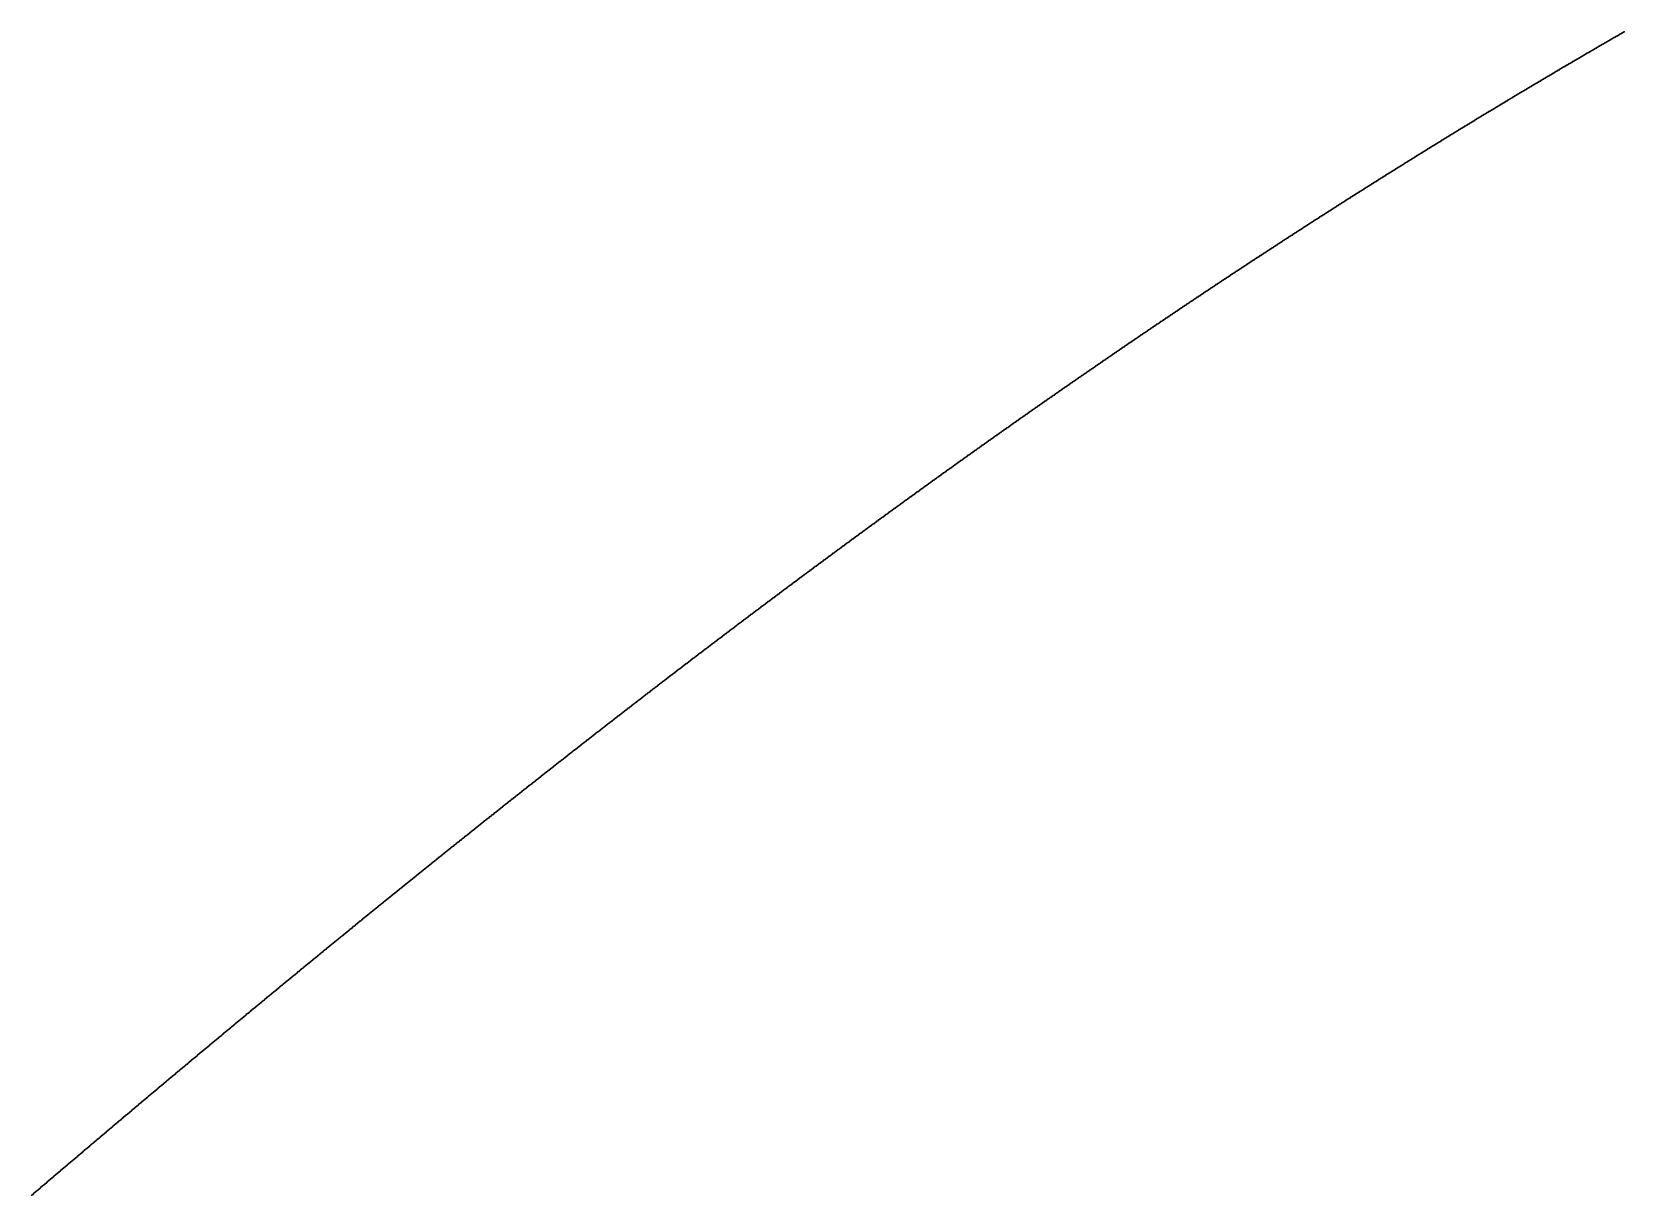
# Model space of a CAD drawing. Header units: metres. Extents: x 0 to 360, y 0 to 49.
# Drawn here: x 78.76 to 90, y 35.45 to 43.66 of the extents above; entities that cross this region are included whole.
import ezdxf

# ---------------------------------------------------------------- set-up
doc = ezdxf.new("R2010")
doc.units = ezdxf.units.M

msp = doc.modelspace()

# ---------------------------------------------------------------- linework, layer by layer
for p in [(89.925, 43.613), (89.931, 43.616), (89.936, 43.619), (89.942, 43.623), (89.948, 43.626), (89.954, 43.629), (89.96, 43.633), (89.966, 43.636), (89.971, 43.64), (89.977, 43.643), (89.983, 43.646), (89.989, 43.65), (89.995, 43.653), (90, 43.656), (89.727, 43.498), (89.733, 43.501), (89.738, 43.505), (89.744, 43.508), (89.75, 43.511), (89.756, 43.515), (89.762, 43.518), (89.768, 43.522), (89.773, 43.525), (89.779, 43.528), (89.785, 43.532), (89.791, 43.535), (89.797, 43.538), (89.802, 43.542), (89.808, 43.545), (89.814, 43.549), (89.82, 43.552), (89.826, 43.555), (89.832, 43.559), (89.837, 43.562), (89.843, 43.566), (89.849, 43.569), (89.855, 43.572), (89.861, 43.576), (89.867, 43.579), (89.872, 43.582), (89.878, 43.586), (89.884, 43.589), (89.89, 43.592), (89.896, 43.596), (89.901, 43.599), (89.907, 43.603), (89.913, 43.606), (89.919, 43.609), (89.535, 43.385), (89.541, 43.388), (89.546, 43.392), (89.552, 43.395), (89.558, 43.399), (89.564, 43.402), (89.57, 43.406), (89.575, 43.409), (89.581, 43.412), (89.587, 43.416), (89.593, 43.419), (89.599, 43.423), (89.605, 43.426), (89.61, 43.43), (89.616, 43.433), (89.622, 43.436), (89.628, 43.44), (89.634, 43.443), (89.639, 43.447), (89.645, 43.45), (89.651, 43.453), (89.657, 43.457), (89.663, 43.46), (89.669, 43.464), (89.674, 43.467), (89.68, 43.471), (89.686, 43.474), (89.692, 43.477), (89.698, 43.481), (89.704, 43.484), (89.709, 43.488), (89.715, 43.491), (89.721, 43.494), (89.348, 43.275), (89.354, 43.278), (89.36, 43.282), (89.366, 43.285), (89.372, 43.289), (89.378, 43.292), (89.383, 43.295), (89.389, 43.299), (89.395, 43.302), (89.401, 43.306), (89.407, 43.309), (89.412, 43.313), (89.418, 43.316), (89.424, 43.32), (89.43, 43.323), (89.436, 43.327), (89.442, 43.33), (89.447, 43.333), (89.453, 43.337), (89.459, 43.34), (89.465, 43.344), (89.471, 43.347), (89.476, 43.351), (89.482, 43.354), (89.488, 43.358), (89.494, 43.361), (89.5, 43.364), (89.506, 43.368), (89.511, 43.371), (89.517, 43.375), (89.523, 43.378), (89.529, 43.382), (89.162, 43.163), (89.168, 43.167), (89.174, 43.17), (89.18, 43.174), (89.185, 43.177), (89.191, 43.181), (89.197, 43.184), (89.203, 43.188), (89.209, 43.191), (89.215, 43.195), (89.22, 43.198), (89.226, 43.202), (89.232, 43.205), (89.238, 43.209), (89.244, 43.212), (89.249, 43.216), (89.255, 43.219), (89.261, 43.223), (89.267, 43.226), (89.273, 43.23), (89.279, 43.233), (89.284, 43.236), (89.29, 43.24), (89.296, 43.243), (89.302, 43.247), (89.308, 43.25), (89.314, 43.254), (89.319, 43.257), (89.325, 43.261), (89.331, 43.264), (89.337, 43.268), (89.343, 43.271), (88.976, 43.051), (88.982, 43.054), (88.988, 43.058), (88.993, 43.061), (88.999, 43.065), (89.005, 43.068), (89.011, 43.072), (89.017, 43.075), (89.023, 43.079), (89.028, 43.082), (89.034, 43.086), (89.04, 43.089), (89.046, 43.093), (89.052, 43.097), (89.057, 43.1), (89.063, 43.104), (89.069, 43.107), (89.075, 43.111), (89.081, 43.114), (89.087, 43.118), (89.092, 43.121), (89.098, 43.125), (89.104, 43.128), (89.11, 43.132), (89.116, 43.135), (89.121, 43.139), (89.127, 43.142), (89.133, 43.146), (89.139, 43.149), (89.145, 43.153), (89.151, 43.156), (89.156, 43.16), (88.79, 42.937), (88.796, 42.941), (88.801, 42.944), (88.807, 42.948), (88.813, 42.951), (88.819, 42.955), (88.825, 42.958), (88.831, 42.962), (88.836, 42.966), (88.842, 42.969), (88.848, 42.973), (88.854, 42.976), (88.86, 42.98), (88.865, 42.983), (88.871, 42.987), (88.877, 42.99), (88.883, 42.994), (88.889, 42.998), (88.895, 43.001), (88.9, 43.005), (88.906, 43.008), (88.912, 43.012), (88.918, 43.015), (88.924, 43.019), (88.929, 43.022), (88.935, 43.026), (88.941, 43.029), (88.947, 43.033), (88.953, 43.037), (88.959, 43.04), (88.964, 43.044), (88.97, 43.047), (88.609, 42.826), (88.615, 42.83), (88.621, 42.833), (88.627, 42.837), (88.633, 42.84), (88.639, 42.844), (88.644, 42.848), (88.65, 42.851), (88.656, 42.855), (88.662, 42.858), (88.668, 42.862), (88.673, 42.866), (88.679, 42.869), (88.685, 42.873), (88.691, 42.876), (88.697, 42.88), (88.703, 42.883), (88.708, 42.887), (88.714, 42.891), (88.72, 42.894), (88.726, 42.898), (88.732, 42.901), (88.737, 42.905), (88.743, 42.909), (88.749, 42.912), (88.755, 42.916), (88.761, 42.919), (88.767, 42.923), (88.772, 42.926), (88.778, 42.93), (88.784, 42.934), (88.429, 42.714), (88.435, 42.718), (88.441, 42.721), (88.447, 42.725), (88.452, 42.729), (88.458, 42.732), (88.464, 42.736), (88.47, 42.739), (88.476, 42.743), (88.481, 42.747), (88.487, 42.75), (88.493, 42.754), (88.499, 42.758), (88.505, 42.761), (88.511, 42.765), (88.516, 42.768), (88.522, 42.772), (88.528, 42.776), (88.534, 42.779), (88.54, 42.783), (88.545, 42.786), (88.551, 42.79), (88.557, 42.794), (88.563, 42.797), (88.569, 42.801), (88.575, 42.804), (88.58, 42.808), (88.586, 42.812), (88.592, 42.815), (88.598, 42.819), (88.604, 42.822), (88.249, 42.601), (88.255, 42.605), (88.26, 42.608), (88.266, 42.612), (88.272, 42.616), (88.278, 42.619), (88.284, 42.623), (88.29, 42.627), (88.295, 42.63), (88.301, 42.634), (88.307, 42.638), (88.313, 42.641), (88.319, 42.645), (88.324, 42.649), (88.33, 42.652), (88.336, 42.656), (88.342, 42.659), (88.348, 42.663), (88.354, 42.667), (88.359, 42.67), (88.365, 42.674), (88.371, 42.678), (88.377, 42.681), (88.383, 42.685), (88.388, 42.689), (88.394, 42.692), (88.4, 42.696), (88.406, 42.699), (88.412, 42.703), (88.418, 42.707), (88.423, 42.71), (88.069, 42.487), (88.074, 42.491), (88.08, 42.494), (88.086, 42.498), (88.092, 42.502), (88.098, 42.505), (88.103, 42.509), (88.109, 42.513), (88.115, 42.517), (88.121, 42.52), (88.127, 42.524), (88.132, 42.528), (88.138, 42.531), (88.144, 42.535), (88.15, 42.539), (88.156, 42.542), (88.162, 42.546), (88.167, 42.55), (88.173, 42.553), (88.179, 42.557), (88.185, 42.561), (88.191, 42.564), (88.196, 42.568), (88.202, 42.572), (88.208, 42.575), (88.214, 42.579), (88.22, 42.583), (88.226, 42.586), (88.231, 42.59), (88.237, 42.594), (88.243, 42.597), (87.894, 42.376), (87.9, 42.379), (87.906, 42.383), (87.912, 42.387), (87.917, 42.391), (87.923, 42.394), (87.929, 42.398), (87.935, 42.402), (87.941, 42.405), (87.946, 42.409), (87.952, 42.413), (87.958, 42.417), (87.964, 42.42), (87.97, 42.424), (87.975, 42.428), (87.981, 42.431), (87.987, 42.435), (87.993, 42.439), (87.999, 42.443), (88.005, 42.446), (88.01, 42.45), (88.016, 42.454), (88.022, 42.457), (88.028, 42.461), (88.034, 42.465), (88.039, 42.469), (88.045, 42.472), (88.051, 42.476), (88.057, 42.48), (88.063, 42.483), (87.72, 42.264), (87.725, 42.267), (87.731, 42.271), (87.737, 42.275), (87.743, 42.279), (87.749, 42.282), (87.755, 42.286), (87.76, 42.29), (87.766, 42.294), (87.772, 42.297), (87.778, 42.301), (87.784, 42.305), (87.789, 42.309), (87.795, 42.312), (87.801, 42.316), (87.807, 42.32), (87.813, 42.324), (87.818, 42.327), (87.824, 42.331), (87.83, 42.335), (87.836, 42.338), (87.842, 42.342), (87.848, 42.346), (87.853, 42.35), (87.859, 42.353), (87.865, 42.357), (87.871, 42.361), (87.877, 42.365), (87.882, 42.368), (87.888, 42.372), (87.545, 42.151), (87.551, 42.154), (87.557, 42.158), (87.563, 42.162), (87.568, 42.166), (87.574, 42.169), (87.58, 42.173), (87.586, 42.177), (87.592, 42.181), (87.598, 42.185), (87.603, 42.188), (87.609, 42.192), (87.615, 42.196), (87.621, 42.2), (87.627, 42.203), (87.632, 42.207), (87.638, 42.211), (87.644, 42.215), (87.65, 42.218), (87.656, 42.222), (87.661, 42.226), (87.667, 42.23), (87.673, 42.234), (87.679, 42.237), (87.685, 42.241), (87.691, 42.245), (87.696, 42.249), (87.702, 42.252), (87.708, 42.256), (87.714, 42.26), (87.371, 42.037), (87.377, 42.04), (87.382, 42.044), (87.388, 42.048), (87.394, 42.052), (87.4, 42.056), (87.406, 42.059), (87.411, 42.063), (87.417, 42.067), (87.423, 42.071), (87.429, 42.075), (87.435, 42.078), (87.441, 42.082), (87.446, 42.086), (87.452, 42.09), (87.458, 42.094), (87.464, 42.097), (87.47, 42.101), (87.475, 42.105), (87.481, 42.109), (87.487, 42.113), (87.493, 42.116), (87.499, 42.12), (87.504, 42.124), (87.51, 42.128), (87.516, 42.132), (87.522, 42.135), (87.528, 42.139), (87.534, 42.143), (87.539, 42.147), (87.202, 41.926), (87.208, 41.929), (87.214, 41.933), (87.22, 41.937), (87.225, 41.941), (87.231, 41.945), (87.237, 41.949), (87.243, 41.952), (87.249, 41.956), (87.254, 41.96), (87.26, 41.964), (87.266, 41.968), (87.272, 41.972), (87.278, 41.975), (87.284, 41.979), (87.289, 41.983), (87.295, 41.987), (87.301, 41.991), (87.307, 41.995), (87.313, 41.998), (87.318, 42.002), (87.324, 42.006), (87.33, 42.01), (87.336, 42.014), (87.342, 42.018), (87.348, 42.021), (87.353, 42.025), (87.359, 42.029), (87.365, 42.033), (87.034, 41.814), (87.039, 41.818), (87.045, 41.821), (87.051, 41.825), (87.057, 41.829), (87.063, 41.833), (87.068, 41.837), (87.074, 41.841), (87.08, 41.845), (87.086, 41.849), (87.092, 41.852), (87.098, 41.856), (87.103, 41.86), (87.109, 41.864), (87.115, 41.868), (87.121, 41.872), (87.127, 41.876), (87.132, 41.879), (87.138, 41.883), (87.144, 41.887), (87.15, 41.891), (87.156, 41.895), (87.161, 41.899), (87.167, 41.903), (87.173, 41.906), (87.179, 41.91), (87.185, 41.914), (87.191, 41.918), (87.196, 41.922), (86.865, 41.701), (86.871, 41.705), (86.877, 41.709), (86.882, 41.713), (86.888, 41.717), (86.894, 41.721), (86.9, 41.724), (86.906, 41.728), (86.912, 41.732), (86.917, 41.736), (86.923, 41.74), (86.929, 41.744), (86.935, 41.748), (86.941, 41.752), (86.946, 41.756), (86.952, 41.759), (86.958, 41.763), (86.964, 41.767), (86.97, 41.771), (86.975, 41.775), (86.981, 41.779), (86.987, 41.783), (86.993, 41.787), (86.999, 41.79), (87.005, 41.794), (87.01, 41.798), (87.016, 41.802), (87.022, 41.806), (87.028, 41.81), (86.696, 41.588), (86.702, 41.592), (86.708, 41.595), (86.714, 41.599), (86.72, 41.603), (86.726, 41.607), (86.731, 41.611), (86.737, 41.615), (86.743, 41.619), (86.749, 41.623), (86.755, 41.627), (86.76, 41.631), (86.766, 41.635), (86.772, 41.639), (86.778, 41.642), (86.784, 41.646), (86.789, 41.65), (86.795, 41.654), (86.801, 41.658), (86.807, 41.662), (86.813, 41.666), (86.819, 41.67), (86.824, 41.674), (86.83, 41.678), (86.836, 41.682), (86.842, 41.685), (86.848, 41.689), (86.853, 41.693), (86.859, 41.697), (86.534, 41.477), (86.54, 41.481), (86.545, 41.485), (86.551, 41.489), (86.557, 41.493), (86.563, 41.497), (86.569, 41.501), (86.574, 41.505), (86.58, 41.509), (86.586, 41.513), (86.592, 41.517), (86.598, 41.521), (86.603, 41.525), (86.609, 41.529), (86.615, 41.533), (86.621, 41.536), (86.627, 41.54), (86.633, 41.544), (86.638, 41.548), (86.644, 41.552), (86.65, 41.556), (86.656, 41.56), (86.662, 41.564), (86.667, 41.568), (86.673, 41.572), (86.679, 41.576), (86.685, 41.58), (86.691, 41.584), (86.365, 41.362), (86.371, 41.366), (86.377, 41.37), (86.383, 41.374), (86.388, 41.378), (86.394, 41.382), (86.4, 41.386), (86.406, 41.39), (86.412, 41.394), (86.417, 41.398), (86.423, 41.402), (86.429, 41.406), (86.435, 41.41), (86.441, 41.414), (86.447, 41.418), (86.452, 41.422), (86.458, 41.426), (86.464, 41.43), (86.47, 41.434), (86.476, 41.438), (86.481, 41.442), (86.487, 41.446), (86.493, 41.45), (86.499, 41.454), (86.505, 41.458), (86.51, 41.461), (86.516, 41.465), (86.522, 41.469), (86.528, 41.473), (86.202, 41.25), (86.208, 41.254), (86.214, 41.258), (86.22, 41.262), (86.226, 41.266), (86.231, 41.27), (86.237, 41.274), (86.243, 41.278), (86.249, 41.282), (86.255, 41.286), (86.261, 41.29), (86.266, 41.294), (86.272, 41.298), (86.278, 41.302), (86.284, 41.306), (86.29, 41.31), (86.295, 41.314), (86.301, 41.318), (86.307, 41.322), (86.313, 41.326), (86.319, 41.33), (86.324, 41.334), (86.33, 41.338), (86.336, 41.342), (86.342, 41.346), (86.348, 41.35), (86.354, 41.354), (86.359, 41.358), (86.04, 41.138), (86.046, 41.142), (86.051, 41.146), (86.057, 41.15), (86.063, 41.154), (86.069, 41.158), (86.075, 41.162), (86.08, 41.166), (86.086, 41.17), (86.092, 41.174), (86.098, 41.178), (86.104, 41.182), (86.109, 41.186), (86.115, 41.19), (86.121, 41.194), (86.127, 41.198), (86.133, 41.202), (86.138, 41.206), (86.144, 41.21), (86.15, 41.214), (86.156, 41.218), (86.162, 41.222), (86.168, 41.226), (86.173, 41.23), (86.179, 41.234), (86.185, 41.238), (86.191, 41.242), (86.197, 41.246), (85.883, 41.028), (85.889, 41.033), (85.894, 41.037), (85.9, 41.041), (85.906, 41.045), (85.912, 41.049), (85.918, 41.053), (85.923, 41.057), (85.929, 41.061), (85.935, 41.065), (85.941, 41.069), (85.947, 41.073), (85.953, 41.077), (85.958, 41.081), (85.964, 41.085), (85.97, 41.089), (85.976, 41.093), (85.982, 41.097), (85.987, 41.101), (85.993, 41.105), (85.999, 41.109), (86.005, 41.114), (86.011, 41.118), (86.016, 41.122), (86.022, 41.126), (86.028, 41.13), (86.034, 41.134), (85.72, 40.914), (85.726, 40.918), (85.732, 40.923), (85.737, 40.927), (85.743, 40.931), (85.749, 40.935), (85.755, 40.939), (85.761, 40.943), (85.767, 40.947), (85.772, 40.951), (85.778, 40.955), (85.784, 40.959), (85.79, 40.963), (85.796, 40.967), (85.801, 40.972), (85.807, 40.976), (85.813, 40.98), (85.819, 40.984), (85.825, 40.988), (85.83, 40.992), (85.836, 40.996), (85.842, 41), (85.848, 41.004), (85.854, 41.008), (85.86, 41.012), (85.865, 41.016), (85.871, 41.02), (85.877, 41.024), (85.563, 40.804), (85.569, 40.808), (85.575, 40.812), (85.581, 40.816), (85.586, 40.82), (85.592, 40.824), (85.598, 40.828), (85.604, 40.832), (85.61, 40.837), (85.615, 40.841), (85.621, 40.845), (85.627, 40.849), (85.633, 40.853), (85.639, 40.857), (85.644, 40.861), (85.65, 40.865), (85.656, 40.869), (85.662, 40.873), (85.668, 40.878), (85.674, 40.882), (85.679, 40.886), (85.685, 40.89), (85.691, 40.894), (85.697, 40.898), (85.703, 40.902), (85.708, 40.906), (85.714, 40.91), (85.4, 40.688), (85.406, 40.692), (85.412, 40.697), (85.418, 40.701), (85.424, 40.705), (85.429, 40.709), (85.435, 40.713), (85.441, 40.717), (85.447, 40.721), (85.453, 40.725), (85.459, 40.73), (85.464, 40.734), (85.47, 40.738), (85.476, 40.742), (85.482, 40.746), (85.488, 40.75), (85.493, 40.754), (85.499, 40.758), (85.505, 40.763), (85.511, 40.767), (85.517, 40.771), (85.522, 40.775), (85.528, 40.779), (85.534, 40.783), (85.54, 40.787), (85.546, 40.791), (85.552, 40.795), (85.557, 40.8), (85.244, 40.576), (85.249, 40.58), (85.255, 40.585), (85.261, 40.589), (85.267, 40.593), (85.273, 40.597), (85.278, 40.601), (85.284, 40.605), (85.29, 40.609), (85.296, 40.614), (85.302, 40.618), (85.307, 40.622), (85.313, 40.626), (85.319, 40.63), (85.325, 40.634), (85.331, 40.639), (85.336, 40.643), (85.342, 40.647), (85.348, 40.651), (85.354, 40.655), (85.36, 40.659), (85.366, 40.663), (85.371, 40.668), (85.377, 40.672), (85.383, 40.676), (85.389, 40.68), (85.395, 40.684), (85.087, 40.464), (85.092, 40.468), (85.098, 40.472), (85.104, 40.476), (85.11, 40.48), (85.116, 40.484), (85.121, 40.489), (85.127, 40.493), (85.133, 40.497), (85.139, 40.501), (85.145, 40.505), (85.151, 40.51), (85.156, 40.514), (85.162, 40.518), (85.168, 40.522), (85.174, 40.526), (85.18, 40.53), (85.185, 40.535), (85.191, 40.539), (85.197, 40.543), (85.203, 40.547), (85.209, 40.551), (85.214, 40.555), (85.22, 40.56), (85.226, 40.564), (85.232, 40.568), (85.238, 40.572), (84.935, 40.354), (84.941, 40.359), (84.947, 40.363), (84.953, 40.367), (84.959, 40.371), (84.965, 40.375), (84.97, 40.38), (84.976, 40.384), (84.982, 40.388), (84.988, 40.392), (84.994, 40.396), (84.999, 40.401), (85.005, 40.405), (85.011, 40.409), (85.017, 40.413), (85.023, 40.417), (85.028, 40.422), (85.034, 40.426), (85.04, 40.43), (85.046, 40.434), (85.052, 40.438), (85.058, 40.443), (85.063, 40.447), (85.069, 40.451), (85.075, 40.455), (85.081, 40.459), (84.779, 40.24), (84.784, 40.245), (84.79, 40.249), (84.796, 40.253), (84.802, 40.257), (84.808, 40.262), (84.813, 40.266), (84.819, 40.27), (84.825, 40.274), (84.831, 40.278), (84.837, 40.283), (84.842, 40.287), (84.848, 40.291), (84.854, 40.295), (84.86, 40.3), (84.866, 40.304), (84.872, 40.308), (84.877, 40.312), (84.883, 40.316), (84.889, 40.321), (84.895, 40.325), (84.901, 40.329), (84.906, 40.333), (84.912, 40.338), (84.918, 40.342), (84.924, 40.346), (84.93, 40.35), (84.622, 40.126), (84.627, 40.13), (84.633, 40.134), (84.639, 40.138), (84.645, 40.143), (84.651, 40.147), (84.657, 40.151), (84.662, 40.155), (84.668, 40.16), (84.674, 40.164), (84.68, 40.168), (84.686, 40.173), (84.691, 40.177), (84.697, 40.181), (84.703, 40.185), (84.709, 40.189), (84.715, 40.194), (84.72, 40.198), (84.726, 40.202), (84.732, 40.206), (84.738, 40.211), (84.744, 40.215), (84.75, 40.219), (84.755, 40.223), (84.761, 40.228), (84.767, 40.232), (84.773, 40.236), (84.471, 40.015), (84.476, 40.019), (84.482, 40.023), (84.488, 40.028), (84.494, 40.032), (84.5, 40.036), (84.505, 40.04), (84.511, 40.045), (84.517, 40.049), (84.523, 40.053), (84.529, 40.057), (84.534, 40.062), (84.54, 40.066), (84.546, 40.07), (84.552, 40.075), (84.558, 40.079), (84.564, 40.083), (84.569, 40.087), (84.575, 40.092), (84.581, 40.096), (84.587, 40.1), (84.593, 40.104), (84.598, 40.109), (84.604, 40.113), (84.61, 40.117), (84.616, 40.121), (84.319, 39.903), (84.325, 39.907), (84.331, 39.912), (84.337, 39.916), (84.343, 39.92), (84.348, 39.925), (84.354, 39.929), (84.36, 39.933), (84.366, 39.938), (84.372, 39.942), (84.377, 39.946), (84.383, 39.95), (84.389, 39.955), (84.395, 39.959), (84.401, 39.963), (84.407, 39.968), (84.412, 39.972), (84.418, 39.976), (84.424, 39.98), (84.43, 39.985), (84.436, 39.989), (84.441, 39.993), (84.447, 39.998), (84.453, 40.002), (84.459, 40.006), (84.465, 40.01), (84.168, 39.791), (84.174, 39.795), (84.18, 39.8), (84.186, 39.804), (84.191, 39.808), (84.197, 39.813), (84.203, 39.817), (84.209, 39.821), (84.215, 39.826), (84.221, 39.83), (84.226, 39.834), (84.232, 39.838), (84.238, 39.843), (84.244, 39.847), (84.25, 39.851), (84.255, 39.856), (84.261, 39.86), (84.267, 39.864), (84.273, 39.869), (84.279, 39.873), (84.284, 39.877), (84.29, 39.882), (84.296, 39.886), (84.302, 39.89), (84.308, 39.895), (84.314, 39.899), (84.017, 39.678), (84.023, 39.683), (84.029, 39.687), (84.035, 39.691), (84.04, 39.696), (84.046, 39.7), (84.052, 39.704), (84.058, 39.709), (84.064, 39.713), (84.069, 39.717), (84.075, 39.722), (84.081, 39.726), (84.087, 39.73), (84.093, 39.735), (84.098, 39.739), (84.104, 39.743), (84.11, 39.748), (84.116, 39.752), (84.122, 39.756), (84.128, 39.761), (84.133, 39.765), (84.139, 39.769), (84.145, 39.774), (84.151, 39.778), (84.157, 39.782), (84.162, 39.787), (83.866, 39.565), (83.872, 39.569), (83.878, 39.574), (83.883, 39.578), (83.889, 39.582), (83.895, 39.587), (83.901, 39.591), (83.907, 39.595), (83.912, 39.6), (83.918, 39.604), (83.924, 39.608), (83.93, 39.613), (83.936, 39.617), (83.942, 39.622), (83.947, 39.626), (83.953, 39.63), (83.959, 39.635), (83.965, 39.639), (83.971, 39.643), (83.976, 39.648), (83.982, 39.652), (83.988, 39.656), (83.994, 39.661), (84, 39.665), (84.005, 39.669), (84.011, 39.674), (83.721, 39.455), (83.726, 39.46), (83.732, 39.464), (83.738, 39.468), (83.744, 39.473), (83.75, 39.477), (83.755, 39.482), (83.761, 39.486), (83.767, 39.49), (83.773, 39.495), (83.779, 39.499), (83.785, 39.504), (83.79, 39.508), (83.796, 39.512), (83.802, 39.517), (83.808, 39.521), (83.814, 39.525), (83.819, 39.53), (83.825, 39.534), (83.831, 39.539), (83.837, 39.543), (83.843, 39.547), (83.848, 39.552), (83.854, 39.556), (83.86, 39.56), (83.569, 39.341), (83.575, 39.345), (83.581, 39.35), (83.587, 39.354), (83.593, 39.358), (83.598, 39.363), (83.604, 39.367), (83.61, 39.372), (83.616, 39.376), (83.622, 39.38), (83.628, 39.385), (83.633, 39.389), (83.639, 39.394), (83.645, 39.398), (83.651, 39.403), (83.657, 39.407), (83.662, 39.411), (83.668, 39.416), (83.674, 39.42), (83.68, 39.425), (83.686, 39.429), (83.691, 39.433), (83.697, 39.438), (83.703, 39.442), (83.709, 39.446), (83.715, 39.451), (83.424, 39.23), (83.43, 39.235), (83.436, 39.239), (83.441, 39.243), (83.447, 39.248), (83.453, 39.252), (83.459, 39.257), (83.465, 39.261), (83.47, 39.266), (83.476, 39.27), (83.482, 39.274), (83.488, 39.279), (83.494, 39.283), (83.5, 39.288), (83.505, 39.292), (83.511, 39.297), (83.517, 39.301), (83.523, 39.305), (83.529, 39.31), (83.534, 39.314), (83.54, 39.319), (83.546, 39.323), (83.552, 39.328), (83.558, 39.332), (83.564, 39.336), (83.273, 39.115), (83.279, 39.119), (83.284, 39.124), (83.29, 39.128), (83.296, 39.132), (83.302, 39.137), (83.308, 39.141), (83.313, 39.146), (83.319, 39.15), (83.325, 39.155), (83.331, 39.159), (83.337, 39.164), (83.343, 39.168), (83.348, 39.172), (83.354, 39.177), (83.36, 39.181), (83.366, 39.186), (83.372, 39.19), (83.377, 39.195), (83.383, 39.199), (83.389, 39.204), (83.395, 39.208), (83.401, 39.212), (83.407, 39.217), (83.412, 39.221), (83.418, 39.226), (83.127, 39.003), (83.133, 39.007), (83.139, 39.012), (83.145, 39.016), (83.151, 39.021), (83.156, 39.025), (83.162, 39.03), (83.168, 39.034), (83.174, 39.039), (83.18, 39.043), (83.185, 39.048), (83.191, 39.052), (83.197, 39.057), (83.203, 39.061), (83.209, 39.066), (83.215, 39.07), (83.22, 39.074), (83.226, 39.079), (83.232, 39.083), (83.238, 39.088), (83.244, 39.092), (83.249, 39.097), (83.255, 39.101), (83.261, 39.106), (83.267, 39.11), (82.982, 38.891), (82.988, 38.895), (82.994, 38.9), (82.999, 38.904), (83.005, 38.909), (83.011, 38.913), (83.017, 38.918), (83.023, 38.922), (83.028, 38.927), (83.034, 38.931), (83.04, 38.936), (83.046, 38.94), (83.052, 38.945), (83.058, 38.949), (83.063, 38.954), (83.069, 38.958), (83.075, 38.963), (83.081, 38.967), (83.087, 38.972), (83.092, 38.976), (83.098, 38.981), (83.104, 38.985), (83.11, 38.99), (83.116, 38.994), (83.122, 38.998), (82.836, 38.778), (82.842, 38.783), (82.848, 38.787), (82.854, 38.792), (82.86, 38.796), (82.866, 38.801), (82.871, 38.805), (82.877, 38.81), (82.883, 38.814), (82.889, 38.819), (82.895, 38.823), (82.9, 38.828), (82.906, 38.832), (82.912, 38.837), (82.918, 38.841), (82.924, 38.846), (82.93, 38.85), (82.935, 38.855), (82.941, 38.859), (82.947, 38.864), (82.953, 38.868), (82.959, 38.873), (82.964, 38.877), (82.97, 38.882), (82.976, 38.886), (82.691, 38.665), (82.697, 38.669), (82.703, 38.674), (82.708, 38.679), (82.714, 38.683), (82.72, 38.688), (82.726, 38.692), (82.732, 38.697), (82.738, 38.701), (82.743, 38.706), (82.749, 38.71), (82.755, 38.715), (82.761, 38.719), (82.767, 38.724), (82.772, 38.728), (82.778, 38.733), (82.784, 38.737), (82.79, 38.742), (82.796, 38.746), (82.802, 38.751), (82.807, 38.756), (82.813, 38.76), (82.819, 38.765), (82.825, 38.769), (82.831, 38.774), (82.551, 38.556), (82.557, 38.56), (82.563, 38.565), (82.569, 38.569), (82.575, 38.574), (82.58, 38.579), (82.586, 38.583), (82.592, 38.588), (82.598, 38.592), (82.604, 38.597), (82.609, 38.601), (82.615, 38.606), (82.621, 38.61), (82.627, 38.615), (82.633, 38.62), (82.639, 38.624), (82.644, 38.629), (82.65, 38.633), (82.656, 38.638), (82.662, 38.642), (82.668, 38.647), (82.673, 38.651), (82.679, 38.656), (82.685, 38.66), (82.406, 38.442), (82.412, 38.446), (82.417, 38.451), (82.423, 38.455), (82.429, 38.46), (82.435, 38.465), (82.441, 38.469), (82.446, 38.474), (82.452, 38.478), (82.458, 38.483), (82.464, 38.487), (82.47, 38.492), (82.476, 38.497), (82.481, 38.501), (82.487, 38.506), (82.493, 38.51), (82.499, 38.515), (82.505, 38.519), (82.511, 38.524), (82.516, 38.528), (82.522, 38.533), (82.528, 38.538), (82.534, 38.542), (82.54, 38.547), (82.545, 38.551), (82.266, 38.332), (82.272, 38.336), (82.278, 38.341), (82.283, 38.345), (82.289, 38.35), (82.295, 38.355), (82.301, 38.359), (82.307, 38.364), (82.313, 38.368), (82.318, 38.373), (82.324, 38.378), (82.33, 38.382), (82.336, 38.387), (82.342, 38.391), (82.348, 38.396), (82.353, 38.4), (82.359, 38.405), (82.365, 38.41), (82.371, 38.414), (82.377, 38.419), (82.382, 38.423), (82.388, 38.428), (82.394, 38.433), (82.4, 38.437), (82.12, 38.217), (82.126, 38.221), (82.132, 38.226), (82.138, 38.23), (82.144, 38.235), (82.15, 38.24), (82.155, 38.244), (82.161, 38.249), (82.167, 38.253), (82.173, 38.258), (82.179, 38.263), (82.184, 38.267), (82.19, 38.272), (82.196, 38.276), (82.202, 38.281), (82.208, 38.286), (82.214, 38.29), (82.219, 38.295), (82.225, 38.299), (82.231, 38.304), (82.237, 38.309), (82.243, 38.313), (82.249, 38.318), (82.254, 38.322), (82.26, 38.327), (81.981, 38.106), (81.986, 38.11), (81.992, 38.115), (81.998, 38.119), (82.004, 38.124), (82.01, 38.129), (82.016, 38.133), (82.021, 38.138), (82.027, 38.143), (82.033, 38.147), (82.039, 38.152), (82.045, 38.156), (82.051, 38.161), (82.056, 38.166), (82.062, 38.17), (82.068, 38.175), (82.074, 38.18), (82.08, 38.184), (82.085, 38.189), (82.091, 38.193), (82.097, 38.198), (82.103, 38.203), (82.109, 38.207), (82.115, 38.212), (81.841, 37.994), (81.847, 37.999), (81.852, 38.003), (81.858, 38.008), (81.864, 38.013), (81.87, 38.017), (81.876, 38.022), (81.882, 38.027), (81.887, 38.031), (81.893, 38.036), (81.899, 38.041), (81.905, 38.045), (81.911, 38.05), (81.917, 38.055), (81.922, 38.059), (81.928, 38.064), (81.934, 38.069), (81.94, 38.073), (81.946, 38.078), (81.951, 38.082), (81.957, 38.087), (81.963, 38.092), (81.969, 38.096), (81.975, 38.101), (81.695, 37.878), (81.701, 37.882), (81.707, 37.887), (81.713, 37.892), (81.718, 37.896), (81.724, 37.901), (81.73, 37.906), (81.736, 37.91), (81.742, 37.915), (81.748, 37.92), (81.753, 37.924), (81.759, 37.929), (81.765, 37.934), (81.771, 37.938), (81.777, 37.943), (81.783, 37.948), (81.788, 37.952), (81.794, 37.957), (81.8, 37.962), (81.806, 37.966), (81.812, 37.971), (81.817, 37.976), (81.823, 37.98), (81.829, 37.985), (81.835, 37.99), (81.555, 37.765), (81.561, 37.77), (81.567, 37.775), (81.573, 37.78), (81.579, 37.784), (81.584, 37.789), (81.59, 37.794), (81.596, 37.798), (81.602, 37.803), (81.608, 37.808), (81.614, 37.812), (81.619, 37.817), (81.625, 37.822), (81.631, 37.826), (81.637, 37.831), (81.643, 37.836), (81.649, 37.84), (81.654, 37.845), (81.66, 37.85), (81.666, 37.854), (81.672, 37.859), (81.678, 37.864), (81.683, 37.868), (81.689, 37.873), (81.421, 37.657), (81.427, 37.662), (81.433, 37.667), (81.439, 37.672), (81.445, 37.676), (81.45, 37.681), (81.456, 37.686), (81.462, 37.69), (81.468, 37.695), (81.474, 37.7), (81.479, 37.704), (81.485, 37.709), (81.491, 37.714), (81.497, 37.719), (81.503, 37.723), (81.509, 37.728), (81.514, 37.733), (81.52, 37.737), (81.526, 37.742), (81.532, 37.747), (81.538, 37.751), (81.544, 37.756), (81.549, 37.761), (81.281, 37.544), (81.287, 37.549), (81.293, 37.554), (81.299, 37.559), (81.305, 37.563), (81.31, 37.568), (81.316, 37.573), (81.322, 37.577), (81.328, 37.582), (81.334, 37.587), (81.34, 37.592), (81.345, 37.596), (81.351, 37.601), (81.357, 37.606), (81.363, 37.61), (81.369, 37.615), (81.375, 37.62), (81.38, 37.625), (81.386, 37.629), (81.392, 37.634), (81.398, 37.639), (81.404, 37.643), (81.41, 37.648), (81.415, 37.653), (81.141, 37.431), (81.147, 37.436), (81.153, 37.44), (81.159, 37.445), (81.165, 37.45), (81.17, 37.455), (81.176, 37.459), (81.182, 37.464), (81.188, 37.469), (81.194, 37.473), (81.2, 37.478), (81.205, 37.483), (81.211, 37.488), (81.217, 37.492), (81.223, 37.497), (81.229, 37.502), (81.235, 37.507), (81.24, 37.511), (81.246, 37.516), (81.252, 37.521), (81.258, 37.525), (81.264, 37.53), (81.27, 37.535), (81.275, 37.54), (81.001, 37.317), (81.007, 37.322), (81.013, 37.326), (81.019, 37.331), (81.025, 37.336), (81.03, 37.341), (81.036, 37.345), (81.042, 37.35), (81.048, 37.355), (81.054, 37.36), (81.06, 37.364), (81.065, 37.369), (81.071, 37.374), (81.077, 37.379), (81.083, 37.383), (81.089, 37.388), (81.095, 37.393), (81.1, 37.398), (81.106, 37.402), (81.112, 37.407), (81.118, 37.412), (81.124, 37.417), (81.13, 37.421), (81.135, 37.426), (80.867, 37.207), (80.873, 37.212), (80.879, 37.217), (80.885, 37.222), (80.89, 37.226), (80.896, 37.231), (80.902, 37.236), (80.908, 37.241), (80.914, 37.245), (80.92, 37.25), (80.925, 37.255), (80.931, 37.26), (80.937, 37.265), (80.943, 37.269), (80.949, 37.274), (80.955, 37.279), (80.96, 37.284), (80.966, 37.288), (80.972, 37.293), (80.978, 37.298), (80.984, 37.303), (80.99, 37.307), (80.995, 37.312), (80.727, 37.093), (80.733, 37.097), (80.739, 37.102), (80.744, 37.107), (80.75, 37.112), (80.756, 37.117), (80.762, 37.121), (80.768, 37.126), (80.774, 37.131), (80.78, 37.136), (80.785, 37.14), (80.791, 37.145), (80.797, 37.15), (80.803, 37.155), (80.809, 37.16), (80.815, 37.164), (80.82, 37.169), (80.826, 37.174), (80.832, 37.179), (80.838, 37.183), (80.844, 37.188), (80.85, 37.193), (80.855, 37.198), (80.861, 37.203), (80.593, 36.982), (80.599, 36.987), (80.604, 36.992), (80.61, 36.997), (80.616, 37.001), (80.622, 37.006), (80.628, 37.011), (80.634, 37.016), (80.639, 37.021), (80.645, 37.025), (80.651, 37.03), (80.657, 37.035), (80.663, 37.04), (80.669, 37.045), (80.674, 37.049), (80.68, 37.054), (80.686, 37.059), (80.692, 37.064), (80.698, 37.069), (80.704, 37.073), (80.709, 37.078), (80.715, 37.083), (80.721, 37.088), (80.453, 36.867), (80.458, 36.872), (80.464, 36.876), (80.47, 36.881), (80.476, 36.886), (80.482, 36.891), (80.488, 36.896), (80.493, 36.9), (80.499, 36.905), (80.505, 36.91), (80.511, 36.915), (80.517, 36.92), (80.523, 36.925), (80.528, 36.929), (80.534, 36.934), (80.54, 36.939), (80.546, 36.944), (80.552, 36.949), (80.558, 36.953), (80.563, 36.958), (80.569, 36.963), (80.575, 36.968), (80.581, 36.973), (80.587, 36.977), (80.318, 36.756), (80.324, 36.76), (80.33, 36.765), (80.336, 36.77), (80.342, 36.775), (80.347, 36.78), (80.353, 36.785), (80.359, 36.789), (80.365, 36.794), (80.371, 36.799), (80.377, 36.804), (80.382, 36.809), (80.388, 36.814), (80.394, 36.818), (80.4, 36.823), (80.406, 36.828), (80.412, 36.833), (80.417, 36.838), (80.423, 36.843), (80.429, 36.847), (80.435, 36.852), (80.441, 36.857), (80.447, 36.862), (80.184, 36.644), (80.19, 36.649), (80.195, 36.654), (80.201, 36.659), (80.207, 36.664), (80.213, 36.668), (80.219, 36.673), (80.225, 36.678), (80.231, 36.683), (80.236, 36.688), (80.242, 36.693), (80.248, 36.698), (80.254, 36.702), (80.26, 36.707), (80.266, 36.712), (80.271, 36.717), (80.277, 36.722), (80.283, 36.727), (80.289, 36.731), (80.295, 36.736), (80.301, 36.741), (80.306, 36.746), (80.312, 36.751), (80.049, 36.532), (80.055, 36.537), (80.061, 36.542), (80.067, 36.547), (80.073, 36.552), (80.079, 36.557), (80.084, 36.562), (80.09, 36.566), (80.096, 36.571), (80.102, 36.576), (80.108, 36.581), (80.114, 36.586), (80.119, 36.591), (80.125, 36.596), (80.131, 36.601), (80.137, 36.605), (80.143, 36.61), (80.149, 36.615), (80.155, 36.62), (80.16, 36.625), (80.166, 36.63), (80.172, 36.635), (80.178, 36.639), (79.915, 36.42), (79.921, 36.425), (79.927, 36.43), (79.932, 36.435), (79.938, 36.44), (79.944, 36.445), (79.95, 36.45), (79.956, 36.454), (79.962, 36.459), (79.967, 36.464), (79.973, 36.469), (79.979, 36.474), (79.985, 36.479), (79.991, 36.484), (79.997, 36.489), (80.003, 36.493), (80.008, 36.498), (80.014, 36.503), (80.02, 36.508), (80.026, 36.513), (80.032, 36.518), (80.038, 36.523), (80.043, 36.528), (79.78, 36.308), (79.786, 36.313), (79.792, 36.318), (79.798, 36.322), (79.804, 36.327), (79.81, 36.332), (79.815, 36.337), (79.821, 36.342), (79.827, 36.347), (79.833, 36.352), (79.839, 36.357), (79.845, 36.362), (79.85, 36.367), (79.856, 36.371), (79.862, 36.376), (79.868, 36.381), (79.874, 36.386), (79.88, 36.391), (79.886, 36.396), (79.891, 36.401), (79.897, 36.406), (79.903, 36.41), (79.909, 36.415), (79.646, 36.195), (79.652, 36.2), (79.657, 36.205), (79.663, 36.21), (79.669, 36.215), (79.675, 36.219), (79.681, 36.224), (79.687, 36.229), (79.693, 36.234), (79.698, 36.239), (79.704, 36.244), (79.71, 36.249), (79.716, 36.254), (79.722, 36.259), (79.728, 36.264), (79.733, 36.269), (79.739, 36.273), (79.745, 36.278), (79.751, 36.283), (79.757, 36.288), (79.763, 36.293), (79.769, 36.298), (79.774, 36.303), (79.511, 36.082), (79.517, 36.087), (79.523, 36.092), (79.529, 36.097), (79.534, 36.101), (79.54, 36.106), (79.546, 36.111), (79.552, 36.116), (79.558, 36.121), (79.564, 36.126), (79.57, 36.131), (79.575, 36.136), (79.581, 36.141), (79.587, 36.146), (79.593, 36.151), (79.599, 36.156), (79.605, 36.161), (79.611, 36.165), (79.616, 36.17), (79.622, 36.175), (79.628, 36.18), (79.634, 36.185), (79.64, 36.19), (79.376, 35.968), (79.382, 35.973), (79.388, 35.978), (79.394, 35.983), (79.4, 35.988), (79.406, 35.993), (79.411, 35.998), (79.417, 36.003), (79.423, 36.008), (79.429, 36.013), (79.435, 36.018), (79.441, 36.023), (79.447, 36.027), (79.452, 36.032), (79.458, 36.037), (79.464, 36.042), (79.47, 36.047), (79.476, 36.052), (79.482, 36.057), (79.488, 36.062), (79.493, 36.067), (79.499, 36.072), (79.505, 36.077), (79.247, 35.859), (79.253, 35.864), (79.259, 35.869), (79.265, 35.874), (79.271, 35.879), (79.277, 35.884), (79.283, 35.889), (79.288, 35.894), (79.294, 35.899), (79.3, 35.904), (79.306, 35.909), (79.312, 35.914), (79.318, 35.919), (79.324, 35.924), (79.329, 35.929), (79.335, 35.934), (79.341, 35.939), (79.347, 35.944), (79.353, 35.948), (79.359, 35.953), (79.365, 35.958), (79.371, 35.963), (79.113, 35.745), (79.119, 35.75), (79.124, 35.755), (79.13, 35.76), (79.136, 35.765), (79.142, 35.77), (79.148, 35.775), (79.154, 35.78), (79.16, 35.785), (79.165, 35.79), (79.171, 35.795), (79.177, 35.8), (79.183, 35.805), (79.189, 35.81), (79.195, 35.815), (79.201, 35.82), (79.206, 35.825), (79.212, 35.83), (79.218, 35.835), (79.224, 35.84), (79.23, 35.844), (79.236, 35.849), (79.242, 35.854), (78.978, 35.631), (78.984, 35.636), (78.99, 35.641), (78.995, 35.646), (79.001, 35.651), (79.007, 35.656), (79.013, 35.661), (79.019, 35.666), (79.025, 35.671), (79.031, 35.676), (79.036, 35.68), (79.042, 35.685), (79.048, 35.69), (79.054, 35.695), (79.06, 35.7), (79.066, 35.705), (79.072, 35.71), (79.078, 35.715), (79.083, 35.72), (79.089, 35.725), (79.095, 35.73), (79.101, 35.735), (79.107, 35.74), (78.849, 35.521), (78.855, 35.526), (78.861, 35.531), (78.866, 35.536), (78.872, 35.541), (78.878, 35.546), (78.884, 35.551), (78.89, 35.556), (78.896, 35.561), (78.902, 35.566), (78.907, 35.571), (78.913, 35.576), (78.919, 35.581), (78.925, 35.586), (78.931, 35.591), (78.937, 35.596), (78.943, 35.601), (78.949, 35.606), (78.954, 35.611), (78.96, 35.616), (78.966, 35.621), (78.972, 35.626), (78.761, 35.446), (78.767, 35.451), (78.773, 35.456), (78.778, 35.461), (78.784, 35.466), (78.79, 35.471), (78.796, 35.476), (78.802, 35.481), (78.808, 35.486), (78.814, 35.491), (78.819, 35.496), (78.825, 35.501), (78.831, 35.506), (78.837, 35.511), (78.843, 35.516)]:
    msp.add_point(p)

doc.saveas('drawing.dxf')
